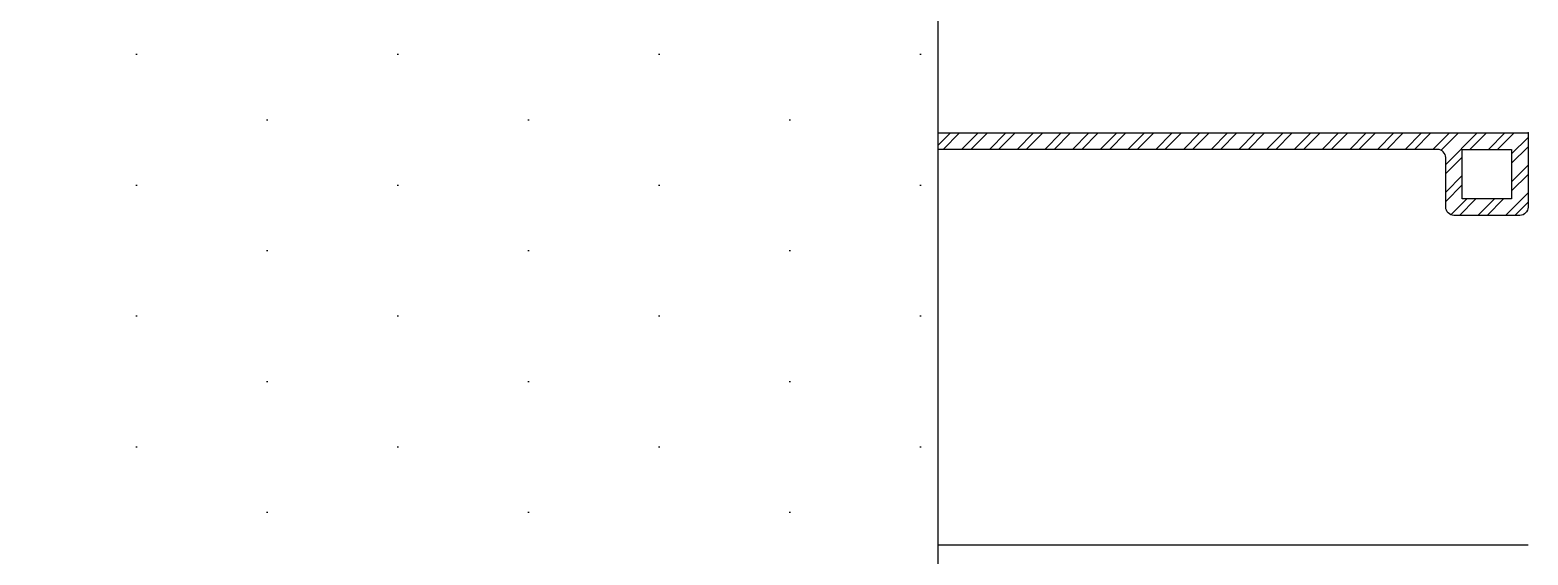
# Model space of a CAD drawing. Header units: millimetres. Extents: x 663313 to 1226001, y 1431724 to 1620898.
# Drawn here: x 772163 to 772344.9, y 1508659.6 to 1508723.3 of the extents above; entities that cross this region are included whole.
import ezdxf

# ---------------------------------------------------------------- set-up
doc = ezdxf.new("R2010")
doc.units = ezdxf.units.MM
doc.set_wipeout_variables(frame=1)
doc.linetypes.add('CENTER', pattern=[50.800000000000004, 31.75, -6.35, 6.35, -6.35])
for name, color, linetype in [('010 - ASPG_FLASHING_HATCH_', 7, 'Continuous'), ('010 - ASPG_FLASHING_MAIN_COLOR_4', 7, 'Continuous'), ('010 - ASPG_FLASHING_WIPEOUT_', 7, 'Continuous'), ('010 - ASPG_FRAMING_CUT_COLOR_4', 7, 'Continuous'), ('010 - ASPG_FRAMING_HATCH_', 7, 'Continuous'), ('010 - ASPG_FRAMING_SUB_COLOR_2', 7, 'Continuous'), ('010 - ASPG_FRAMING_WIPEOUT_', 7, 'Continuous'), ('BOLT & SCREW', 7, 'Continuous')]:
    doc.layers.add(name, color=color, linetype=linetype)
doc.layers.add('010 - ASPG_FRAMING_DEF_SUB', color=7, linetype='Continuous', plot=False)
doc.layers.add('12-GRID', color=7, linetype='CENTER', lineweight=13)

# ---------------------------------------------------------------- blocks, each defined once
blk = doc.blocks.new('*U6326')
at = {"layer": '12-GRID', "color": 7, "linetype": 'CENTER'}
for p, q in [((5.684341886080801e-14, -6.200000000000029), (5.684341886080801e-14, 2.200000000000029)), ((-4.199999999999973, -2), (4.200000000000085, -2))]:
    blk.add_line(p, q, dxfattribs=at)
at = {"layer": 'BOLT & SCREW', "color": 7}
for p, q in [((-0.553537628269381, -1.771128018217196), (-1.767499999999847, -1.558125000000442)), ((-0.4577439635652332, -1.771128018217196), (-0.8837500000000146, -1.558125000000442)), ((-0.2288719817826677, -1.446462371730204), (-0.4418749999998197, -0.2325000000002947)), ((-0.2288719817826677, -1.542256036434869), (-0.4418749999998197, -1.116250000000048)), ((0.2288719817822642, -1.446462371730562), (0.4418749999996946, -0.2324999999999764)), ((0.2288719817822642, -1.542256036434869), (0.4418749999996946, -1.116250000000048)), ((0.4577439635647103, -1.771128018217196), (0.8837499999994917, -1.558125000000442)), ((0.5535376282692559, -1.771128018217196), (1.767500000000001, -1.558125000000124)), ((-0.553537628269381, -2.228871981782805), (-1.767500000000483, -2.441875000000354)), ((-0.4577439635652332, -2.228871981782805), (-0.8837500000000146, -2.441875000000354)), ((-0.2288719817826677, -2.457743963565131), (-0.4418749999998197, -2.883750000000271)), ((-0.2288719817821107, -2.553537628269438), (-0.4418749999998197, -3.767500000000023)), ((0.4418749999996946, -2.883750000000271), (0.2288719817829008, -2.457743963565131)), ((0.2288719817829008, -2.553537628269438), (0.4418749999999732, -3.767500000000023)), ((0.4577439635647103, -2.228871981782805), (0.8837500000001283, -2.441874999999877)), ((0.5535376282692559, -2.228871981782805), (1.767500000000001, -2.441874999999877))]:
    blk.add_line(p, q, dxfattribs=at)
for points in [[(-1.767500000000006, -1.558125000000442), (-0.8837500000001342, -1.558125000000442, 0.4142135623730394), (-0.4418749999998197, -1.116250000000048), (-0.4418749999998197, -0.2325000000002947), (0.4418749999996946, -0.2324999999999764), (0.4418749999996946, -1.116250000000048, 0.4142135623731505), (0.8837500000000089, -1.558125000000442), (1.76750000000012, -1.558125000000124), (1.76750000000012, -2.441874999999877), (0.8837500000000089, -2.441874999999877, 0.414213562373095), (0.4418749999996946, -2.883750000000271), (0.4418749999999732, -3.767500000000023), (-0.4418749999998197, -3.767500000000023), (-0.4418749999998197, -2.883750000000271, 0.4142135623730397), (-0.8837500000001342, -2.441875000000354), (-1.767500000000483, -2.441875000000354)], [(0.2288719817829008, -2.457743963565131, -0.414213562373095), (0.4577439635645909, -2.228871981782805), (0.5535376282692559, -2.228871981782805), (0.5535376282692559, -1.771128018217196), (0.4577439635645909, -1.771128018217196, -0.4142135623730951), (0.228871981782105, -1.542256036434869), (0.228871981782105, -1.446462371730562), (-0.2288719817826677, -1.446462371730204), (-0.2288719817826677, -1.542256036434869, -0.4142135623730951), (-0.4577439635649944, -1.771128018217196), (-0.553537628269381, -1.771128018217196), (-0.553537628269381, -2.228871981782805), (-0.4577439635649944, -2.228871981782805, -0.4142135623730951), (-0.2288719817826677, -2.457743963565131), (-0.2288719817822698, -2.553537628269438), (0.2288719817829008, -2.553537628269438)]]:
    blk.add_lwpolyline(points, format="xyb", close=True, dxfattribs=at)
blk.add_circle((5.684341886080801e-14, -2), 3.5, dxfattribs=at)
blk = doc.blocks.new('000_ASPG_TYP_FILES_20260218-010703_FRAME_EXTR_')
at = {"layer": '010 - ASPG_FRAMING_HATCH_'}
h = blk.add_hatch(dxfattribs=at)
h.set_pattern_fill('ANSI32', scale=0.1, angle=180)
h.set_pattern_definition([(225, (0, 0), (0.6735192090801866, -0.6735192090801868), []), (225, (-0.4490130000000001, 5.498823332255506e-17), (0.6735192090801866, -0.6735192090801868), [])])
edge = h.paths.add_edge_path()
edge.add_line((1.999999996740371, 15.99999999965075), (1.999999996740371, 1.999999999941792))
edge.add_line((1.999999996740371, 1.999999999941792), (39.69999999750871, 1.999999999941792))
edge.add_arc((39.69999999730499, 1.700000000040752), 0.2999999999010399, -3.891028654834372e-08, 89.99999996109239, ccw=False)
edge.add_line((39.99999999720603, 1.699999999837019), (39.99999999720603, 0.2999999996973202))
edge.add_arc((39.69999999750872, 0.2999999996973131), 0.2999999996973131, -90.00000000000142, 1.4210854715202004e-12, ccw=False)
edge.add_line((39.69999999750871, 0), (0.2999999996973202, 0))
edge.add_arc((0.2999999996973273, 0.2999999996973273), 0.2999999996973273, 180.0000000000013, 269.99999999999864, ccw=False)
edge.add_line((0, 0.2999999996973202), (0, 17.69999999989523))
edge.add_arc((0.2999999999301508, 17.70000000012806), 0.2999999999301508, 90.00000004446741, 180.0000000444674, ccw=False)
edge.add_line((0.2999999996973202, 18.00000000005821), (22.5570233851904, 18.00000000005821))
edge.add_arc((22.5570233856712, 18.50000000026317), 0.5000000002049632, 269.9999999449049, 380.2095453190142)
edge.add_arc((26.1699999981368, 19.82999999686102), 3.349999998908497, 182.0637942974167, 200.2095453254992, ccw=False)
edge.add_arc((23.58168000320438, 19.73672835517209), 0.7599999998138507, 2.0637943418387863, 182.0637943418388, ccw=False)
edge.add_arc((26.16999999910358, 19.82999999939922), 1.830000000338361, 182.0637943388468, 447.9362056470717)
edge.add_arc((26.263271644013, 22.41831999551505), 0.7600000000549151, 87.93620564125177, 267.9362056412518, ccw=False)
edge.add_arc((26.16999999863267, 19.8300000075356), 3.349999992334041, 69.79045460402187, 87.9362056313708, ccw=False)
edge.add_arc((27.49999999788272, 23.44297661244421), 0.5000000006038865, 249.7904545688332, 359.9999999442181)
edge.add_line((27.9999999984866, 23.44297661195742), (27.9999999984866, 26.67999999993481))
edge.add_line((27.9999999984866, 26.67999999993481), (28.49999999674037, 27.17999999958556))
edge.add_line((28.49999999674037, 27.17999999958556), (27.9999999984866, 27.67999999970198))
edge.add_line((27.9999999984866, 27.67999999970198), (27.9999999984866, 38.61999999982072))
edge.add_line((27.9999999984866, 38.61999999982072), (28.49999999674037, 39.11999999993714))
edge.add_line((28.49999999674037, 39.11999999993714), (27.9999999984866, 39.62000000005355))
edge.add_line((27.9999999984866, 39.62000000005355), (27.9999999984866, 42.85702338756528))
edge.add_arc((27.49999999787862, 42.85702338707262), 0.5000000006079759, 5.645408219420843e-08, 110.2095454304945)
edge.add_arc((26.16999999884449, 46.46999999186602), 3.349999992147246, 272.0637943651193, 290.20954539329375, ccw=False)
edge.add_arc((26.263271644013, 43.88168000403675), 0.7600000000258301, 92.06379435882718, 272.0637943588272, ccw=False)
edge.add_arc((26.16999999910502, 46.47000000012492), 1.830000000339747, 272.0637943528818, 537.9362056611998)
edge.add_arc((23.58168000320438, 46.56327164435061), 0.7599999998138507, 177.9362056581612, 357.9362056581612, ccw=False)
edge.add_arc((26.16999999825318, 46.47000000263876), 3.349999999025627, 159.7904546748206, 177.9362057022633, ccw=False)
edge.add_arc((22.55702338551316, 47.7999999994954), 0.500000000434755, 339.790454661877, 450.0000000369852)
edge.add_line((22.5570233851904, 48.29999999993015), (0.2999999996973202, 48.29999999993015))
edge.add_arc((0.2999999996973095, 48.59999999962746), 0.2999999996973131, 179.9999999999987, 270.00000000000205, ccw=False)
edge.add_line((0, 48.59999999962747), (0, 59.99999999994179))
edge.add_arc((0.2999999996973202, 59.99999999994179), 0.2999999996973202, 90, 180, ccw=False)
edge.add_line((0.2999999996973202, 60.29999999963911), (4.999999997438863, 60.29999999963911))
edge.add_line((4.999999997438863, 60.29999999963911), (4.999999997438863, 64.99999999959255))
edge.add_arc((5.299999997369017, 64.99999999982538), 0.2999999999301544, 90.0000000444681, 180.0000000444674, ccw=False)
edge.add_line((5.299999997136183, 65.29999999975553), (29.99999999883585, 65.29999999975553))
edge.add_line((29.99999999883585, 65.29999999975553), (29.99999999883585, 63.59999999997672))
edge.add_arc((29.69999999890567, 63.59999999974391), 0.2999999999301721, -89.99999995552861, 4.4463320136856055e-08, ccw=False)
edge.add_line((29.69999999913853, 63.29999999981374), (7.299999997485429, 63.29999999981374))
edge.add_arc((7.29999999771826, 62.99999999988358), 0.2999999999301508, 90.00000004446738, 180.0000000444674)
edge.add_line((6.999999997788109, 62.99999999965075), (6.999999997788109, 58.29999999969732))
edge.add_line((6.999999997788109, 58.29999999969732), (2.300000000162981, 58.29999999969732))
edge.add_arc((2.299999998300336, 57.99999999813735), 0.3000000015599653, 89.99999964426098, 179.999999644261)
edge.add_line((1.999999996740371, 58), (1.999999996740371, 50.60000000003492))
edge.add_arc((2.299999998533172, 50.60000000166475), 0.3000000017928013, 180.000000311273, 270.0000003112706)
edge.add_line((2.300000000162981, 50.29999999987194), (29.69999999913853, 50.29999999987194))
edge.add_arc((29.6999999989348, 49.9999999999709), 0.299999999901047, -3.890897914970992e-08, 89.99999996109108, ccw=False)
edge.add_line((29.99999999883585, 49.99999999976717), (29.99999999883585, 26.67999999993481))
edge.add_line((29.99999999883585, 26.67999999993481), (29.99999999883585, 16.29999999981374))
edge.add_arc((29.6999999989057, 16.2999999995809), 0.2999999999301508, -89.99999995553259, 4.446741286301403e-08, ccw=False)
edge.add_line((29.69999999913853, 15.99999999965075), (1.999999996740371, 15.99999999965075))
at = {"layer": '010 - ASPG_FRAMING_CUT_COLOR_4', "color": 7}
blk.add_lwpolyline([(1.999999996740371, 15.99999999965075), (1.999999996740371, 1.999999999941792), (39.69999999750871, 1.999999999941792, -0.4142135623731089), (39.99999999720603, 1.699999999837019), (39.99999999720603, 0.2999999996973202, -0.4142135623731089), (39.69999999750871, 0), (0.2999999996973202, 0, -0.4142135623730811), (0, 0.2999999996973202), (0, 17.69999999989523, -0.4142135623730951), (0.2999999996973202, 18.00000000005821), (22.5570233851904, 18.00000000005821, 0.5217296884731124), (23.02624112786725, 18.67272727261297, -0.07934163687482358), (22.82217297761235, 19.70935906958766, -1), (24.34118702879641, 19.76409764075652, 2.296345716993233), (26.23590235819574, 21.65881296969019, -1), (26.29064092983026, 23.17782702133991, -0.0793416368716021), (27.32727272447664, 22.9737588702119, 0.5217296884801942), (27.9999999984866, 23.44297661195742), (27.9999999984866, 26.67999999993481), (28.49999999674037, 27.17999999958556), (27.9999999984866, 27.67999999970198), (27.9999999984866, 38.61999999982072), (28.49999999674037, 39.11999999993714), (27.9999999984866, 39.62000000005355), (27.9999999984866, 42.85702338756528, 0.5217296884727316), (27.32727272447664, 43.3262411293108, -0.07934163687522733), (26.29064092983026, 43.122172978241, -1), (26.23590235819574, 44.64118702983251, 2.296345716995783), (24.34118702879641, 46.53590235876618, -1), (22.82217297761235, 46.59064092993503, -0.07934163687201433), (23.02624112786725, 47.62727272690972, 0.5217296884786579), (22.5570233851904, 48.29999999993015), (0.2999999996973202, 48.29999999993015, -0.4142135623731158), (0, 48.59999999962747), (0, 59.99999999994179, -0.414213562373095), (0.2999999996973202, 60.29999999963911), (4.999999997438863, 60.29999999963911), (4.999999997438863, 64.99999999959255, -0.4142135623730879), (5.299999997136183, 65.29999999975553), (29.99999999883585, 65.29999999975553), (29.99999999883585, 63.59999999997672, -0.4142135623730533), (29.69999999913853, 63.29999999981374), (7.299999997485429, 63.29999999981374, 0.4142135623730949), (6.999999997788109, 62.99999999965075), (6.999999997788109, 58.29999999969732), (2.300000000162981, 58.29999999969732, 0.4142135623730948), (1.999999996740371, 58), (1.999999996740371, 50.60000000003492, 0.4142135623730845), (2.300000000162981, 50.29999999987194), (29.69999999913853, 50.29999999987194, -0.4142135623730951), (29.99999999883585, 49.99999999976717), (29.99999999883585, 26.67999999993481), (29.99999999883585, 16.29999999981374, -0.4142135623730951), (29.69999999913853, 15.99999999965075)], format="xyb", close=True, dxfattribs=at)
at = {"color": 7}
for p in [(26.16999999736436, 48.46999999973923), (26.16999999736436, 21.82999999966705)]:
    blk.add_blockref('*U6326', p, dxfattribs=at)
blk = doc.blocks.new('000_ASPG_TYP_FILES_FRAMING_EXTR_BREAKLINE_TYPE_2')
at = {"layer": '010 - ASPG_FRAMING_HATCH_', "transparency": 33554585}
h = blk.add_hatch(dxfattribs=at)
h.set_pattern_fill('ANSI32', scale=0.25)
h.set_pattern_definition([(45, (0, 0), (-1.683798022700467, 1.683798022700467), []), (45, (1.1225325, 0), (-1.683798022700467, 1.683798022700467), [])])
h.paths.add_polyline_path([(131.0000000002328, 91.00000000058208, 0.4142135623730951), (132.0000000003492, 90.00000000046566), (140.0000000002328, 90.00000000046566, 0.4142135623730951), (141.0000000002328, 91.00000000046566), (141.0000000002328, 100.0000000004657), (2.000000000465661, 100.0000000004657), (2.000000000465661, 125.0000000004657), (4.656612873077393e-10, 125.0000000004657), (4.656612873077393e-10, 99.00000000046566, 0.4142135623730951), (1.000000000465661, 98.00000000046566), (63.00000000023283, 98.00000000046566, -0.414213562373093), (64.00000000023283, 97.00000000046566), (64.00000000023277, 3, -0.4142135623730951), (63.00000000023277, 2), (4.655476004700176e-10, 2), (-5.684341886080801e-14, 0), (141.0000000002328, -6.05359673500061e-09), (141.0000000002328, 8.99999999650754, 0.4142135623730951), (140.0000000002328, 9.99999999650754), (132.0000000003492, 9.99999999650754, 0.4142135623730951), (131.0000000002328, 8.999999996391125), (131.0000000002328, 3, -0.4142135623730951), (130.0000000002328, 2), (67.00000000034919, 2, -0.4142135623730951), (66.00000000023277, 3.000000000116415), (66.00000000023283, 97.00000000034925, -0.4142135623730951), (67.00000000034925, 98.00000000046566), (130.0000000002328, 98.00000000046566, -0.414213562373095), (131.0000000002328, 97.00000000046566)])
h.paths.add_polyline_path([(133.0000000002328, 92.00000000372529), (133.0000000002328, 98.00000000046566), (139.0000000004657, 98.00000000046566), (139.0000000004657, 92.00000000372529)], flags=16)
h.paths.add_polyline_path([(133.0000000002328, 7.999999996740371), (139.0000000004656, 7.999999996740371), (139.0000000004656, 2), (133.0000000002328, 2)], flags=16)
at = {"layer": '010 - ASPG_FRAMING_HATCH_'}
h = blk.add_hatch(dxfattribs=at)
h.set_pattern_fill('ANSI37', scale=0.5954980955866349, angle=-90.00000000000001)
h.set_pattern_definition([(314.9999999999999, (1257419.492862034, -519971.6224064051), (1.336931354494228, 1.336931354494224), []), (44.99999999999984, (1257419.492862034, -519971.6224064051), (-1.336931354494223, 1.336931354494228), [])])
edge = h.paths.add_edge_path()
edge.add_ellipse((57.77220869682924, 105.0000000013979), major_axis=(-3.509070088518285e-14, -4.999999999272404), ratio=0.6444816938462435, start_angle=0, end_angle=180)
edge.add_line((57.7722086968293, 110.0000000004666), (62.00000000013239, 110.0000000004666))
edge.add_arc((62.00000000012511, 110.3000000005204), 0.3000000000538421, -89.99999999861039, -1.389609784768862e-09)
edge.add_line((62.30000000017895, 110.3000000005131), (62.30000000017895, 111.0000000004666))
edge.add_line((62.30000000017895, 111.0000000004666), (61.80000000017895, 111.5000000006994))
edge.add_line((61.80000000017895, 111.5000000006994), (62.30000000017895, 112.0000000004666))
edge.add_line((62.3000000001789, 112.0000000004666), (61.8000000001789, 112.5000000006994))
edge.add_line((61.8000000001789, 112.5000000006994), (62.3000000001789, 113.0000000004666))
edge.add_line((62.3000000001789, 113.0000000004666), (61.8000000001789, 113.5000000004666))
edge.add_line((61.8000000001789, 113.5000000004666), (62.3000000001789, 114.0000000004666))
edge.add_line((62.3000000001789, 114.0000000004666), (62.3000000001789, 115.0000000004666))
edge.add_line((62.3000000001789, 115.0000000004666), (63.30000000006248, 115.0000000004666))
edge.add_line((63.30000000006248, 115.0000000004666), (63.80000000006248, 115.5000000004666))
edge.add_line((63.80000000006248, 115.5000000004666), (64.30000000006248, 115.0000000004666))
edge.add_line((64.30000000006248, 115.0000000004666), (64.80000000006248, 115.5000000004666))
edge.add_line((64.80000000006248, 115.5000000004666), (65.30000000006248, 115.0000000004666))
edge.add_line((65.30000000006248, 115.0000000004666), (65.80000000006248, 115.5000000004666))
edge.add_line((65.80000000006248, 115.5000000004666), (66.3000000001789, 115.0000000004666))
edge.add_line((66.3000000001789, 115.0000000004666), (67.00000000013233, 115.0000000004666))
edge.add_arc((67.00000000009595, 115.3000000004331), 0.2999999999665306, -89.99999999305201, 1.528565674358258e-08)
edge.add_line((67.30000000006248, 115.3000000005131), (67.30017822621585, 110.0000000004666))
edge.add_arc((77.20009572428614, 105.0000000011651), 11.09091368921486, 153.2037265686182, 206.7962734313818)
edge.add_line((67.30017822621585, 100.0000000018636), (57.77220869682924, 100.0000000018636))
h = blk.add_hatch(dxfattribs=at)
h.set_pattern_fill('ANSI37', scale=0.5954980955866349, angle=-90.00000000000001)
h.set_pattern_definition([(314.9999999999999, (1257419.192862035, -519973.9224064052), (1.336931354494228, 1.336931354494224), []), (44.99999999999984, (1257419.192862035, -519973.9224064052), (-1.336931354494223, 1.336931354494228), [])])
edge = h.paths.add_edge_path()
edge.add_ellipse((11.52796953045714, 105.0000000013979), major_axis=(-3.510345640540481e-14, -4.999999999272404), ratio=0.6444816938462435, start_angle=180, end_angle=360, ccw=False)
edge.add_line((11.52796953045714, 110.0000000004666), (2.000000001098726, 110.0000000004666))
edge.add_arc((-7.899917496811156, 105.0000000013979), 11.09091368915029, -26.79627343179601, 26.796273430967574, ccw=False)
edge.add_line((2.000000001070532, 100.0000000018636), (11.52796953042895, 100.0000000018636))
h = blk.add_hatch(dxfattribs=at)
h.set_pattern_fill('HONEY', scale=0.238199238234654, angle=-90.00000000000001)
h.set_pattern_definition([(270, (1257419.442484037, -519993.9224064052), (0.6549599250656583, -1.134423872092541), [0.7562825813950264, -1.512565162790053]), (29.99999999999978, (1257419.442484037, -519993.9224064052), (0.6549599293588203, 1.134423869613882), [0.7562825813950257, -1.512565162790051]), (329.9999999999998, (1257419.442484037, -519993.9224064052), (1.309919854424478, -2.478657937293614e-09), [-1.512565162790051, 0.7562825813950254])])
edge = h.paths.add_edge_path()
edge.add_ellipse((11.77759153230824, 105.0000000014043), major_axis=(-3.509070088518285e-14, -4.999999999272404), ratio=0.6444816938462435, start_angle=0, end_angle=360, ccw=False)
h = blk.add_hatch(dxfattribs=at)
h.set_pattern_fill('HONEY', scale=0.238199238234654, angle=-90.00000000000001)
h.set_pattern_definition([(270, (1257419.243240032, -519991.6224064051), (0.6549599250656583, -1.134423872092541), [0.7562825813950264, -1.512565162790053]), (29.99999999999978, (1257419.243240032, -519991.6224064051), (0.6549599293588203, 1.134423869613882), [0.7562825813950257, -1.512565162790051]), (329.9999999999998, (1257419.243240032, -519991.6224064051), (1.309919854424478, -2.478657937293614e-09), [-1.512565162790051, 0.7562825813950254])])
edge = h.paths.add_edge_path()
edge.add_ellipse((57.5225866949782, 105.0000000013979), major_axis=(-3.509070088518285e-14, -4.999999999272404), ratio=0.6444816938462435, start_angle=0, end_angle=360)
at = {"color": 7}
blk.add_point((141.0000000002328, 100.0000000004657), dxfattribs=at)
at = {"layer": '010 - ASPG_FRAMING_CUT_COLOR_4', "color": 7}
blk.add_lwpolyline([(-5.684341886080801e-14, 0), (4.656044438888784e-10, 2), (63.00000000023277, 2, 0.4142135623730951), (64.00000000023277, 3), (64.00000000023283, 97.00000000046566, 0.4142135623730951), (63.00000000023283, 98.00000000046566), (1.000000000465661, 98.00000000046566, -0.4142135623730951), (4.656612873077393e-10, 99.00000000046566), (4.656612873077393e-10, 125.0000000004657), (2.000000000465661, 125.0000000004657), (2.000000000465661, 100.0000000004657), (141.0000000002328, 100.0000000004657), (141.0000000002328, 91.00000000046566, -0.4142135623730951), (140.0000000002328, 90.00000000046566), (132.0000000004657, 90.00000000046566, -0.414213562373095), (131.0000000002328, 91.00000000046566), (131.0000000002328, 97.00000000046566, 0.4142135623730951), (130.0000000002328, 98.00000000046566), (67.00000000046566, 98.00000000046566, 0.4142135623730951), (66.00000000023283, 97.00000000046566), (66.00000000023277, 3, 0.4142135623730951), (67.0000000004656, 2), (130.0000000002328, 2, 0.4142135623730951), (131.0000000002328, 3), (131.0000000002328, 8.99999999650754, -0.414213562373095), (132.0000000004656, 9.99999999650754), (140.0000000002328, 9.99999999650754, -0.4142135623730951), (141.0000000002328, 8.99999999650754), (141.0000000002328, 0)], format="xyb", close=True, dxfattribs=at)
for points in [[(139.0000000004657, 98.00000000046566), (139.0000000004657, 92.00000000372529), (133.0000000002328, 92.00000000372529), (133.0000000002328, 98.00000000046566)], [(139.0000000004656, 2), (139.0000000004656, 7.999999996740371), (133.0000000002328, 7.999999996740371), (133.0000000002328, 2)]]:
    blk.add_lwpolyline(points, close=True, dxfattribs=at)
at = {"layer": '010 - ASPG_FRAMING_DEF_SUB', "color": 7, "transparency": 33554457}
blk.add_line((4.656044438888784e-10, 50.00000000023283), (141.0000000002329, 50.00000000023283), dxfattribs=at)
for points in [[(54.30017822621591, 100.0000000018636), (67.30017822621585, 100.0000000018636), (67.30017822621585, 115.5000000004666), (54.30017822621585, 115.5000000004666)], [(2.000000001070532, 100.0000000018636), (15.00000000107053, 100.0000000018699), (15.00000000107053, 110.0000000006767), (2.000000001070532, 110.0000000006703)]]:
    blk.add_lwpolyline(points, close=True, dxfattribs=at)
at = {"layer": '010 - ASPG_FRAMING_SUB_COLOR_2', "color": 7}
for points in [[(57.5225866949782, 100.0000000018636), (67.30017822621585, 100.0000000018636, -0.2381992382621886), (67.30017822621585, 110.0000000004666), (67.30000000006248, 115.3000000005131, -0.4142135624157165), (67.00000000013233, 115.0000000004666), (66.3000000001789, 115.0000000004666), (65.80000000006248, 115.5000000004666), (65.30000000006248, 115.0000000004666), (64.80000000006248, 115.5000000004666), (64.30000000006248, 115.0000000004666), (63.80000000006248, 115.5000000004666), (63.30000000006248, 115.0000000004666), (62.3000000001789, 115.0000000004666), (62.3000000001789, 114.0000000004666), (61.8000000001789, 113.5000000004666), (62.3000000001789, 113.0000000004666), (61.8000000001789, 112.5000000006994), (62.3000000001789, 112.0000000004666), (61.80000000017895, 111.5000000006994), (62.30000000017895, 111.0000000004666), (62.30000000017895, 110.3000000005131, -0.414213562358888), (62.00000000013239, 110.0000000004666), (57.5225866949782, 110.0000000004666)], [(11.77759153219182, 100.0000000018699), (2.000000001070532, 100.0000000018636, 0.2381992382621886), (2.000000001070532, 110.0000000004666), (11.77759153219182, 110.0000000004729)]]:
    blk.add_lwpolyline(points, format="xyb", dxfattribs=at)
at = {"layer": '010 - ASPG_FRAMING_SUB_COLOR_2', "color": 7, "extrusion": (0, 0, -1)}
blk.add_ellipse((11.77759153230824, 105.0000000014043), major_axis=(-3.509070088518285e-14, -4.999999999272404), ratio=0.6444816938462435, dxfattribs=at)
at = {"layer": '010 - ASPG_FRAMING_SUB_COLOR_2', "color": 7}
blk.add_ellipse((57.5225866949782, 105.0000000013979), major_axis=(-3.509070088518285e-14, -4.999999999272404), ratio=0.6444816938462435, dxfattribs=at)
blk = doc.blocks.new('*U4790')
at = {"color": 7}
blk.add_wipeout([(1370.0000000029759, 4.000000001442004), (60.00000000297587, 4.000000000000227), (60.00000000297587, 69.30000000000041), (1370.0000000029759, 69.30000000144196)], dxfattribs=at).dxf.layer = '010 - ASPG_FRAMING_WIPEOUT_'
at = {"layer": '010 - ASPG_FRAMING_SUB_COLOR_2', "color": 7}
for points in [[(1370.000000002976, 4.000000001441567), (60.00000000297587, 4), (60.00000000297587, 69.3), (1370.000000002976, 69.30000000144157)], [(60.00000000297587, 2.000000000715772), (60.00000000297587, 4), (1370.000000002976, 4.000000001441567), (1370.000000002976, 2.000000002157339)]]:
    blk.add_lwpolyline(points, close=True, dxfattribs=at)
at = {"color": 7, "rotation": 89.99999999999999}
blk.add_blockref('000_ASPG_TYP_FILES_FRAMING_EXTR_BREAKLINE_TYPE_2', (1480, 1.69162106544718e-09), dxfattribs=at)
at = {"color": 7, "xscale": -1}
blk.add_blockref('000_ASPG_TYP_FILES_20260218-010703_FRAME_EXTR_', (1370.000000002976, 4.000000001441567), dxfattribs=at)
blk = doc.blocks.new('W-1-PP18-ST_ENT4_REV00_20260604-235409_LOPF_ASPG_')
at = {"color": 7, "rotation": 270}
blk.add_blockref('*U4790', (24265.99999999977, -11935.00270008505), dxfattribs=at)
blk = doc.blocks.new('*U6318')
at = {"color": 7}
blk.add_wipeout([(0, 69.29999999994743), (1580.297299914814, 69.29999999994743), (1458.9972999150466, -51.99999999999818), (0, -51.99999999999818)], dxfattribs=at).dxf.layer = '010 - ASPG_FLASHING_WIPEOUT_'
at = {"layer": '010 - ASPG_FLASHING_HATCH_'}
h = blk.add_hatch(dxfattribs=at)
h.set_pattern_fill('DOTS', scale=0.2)
h.set_pattern_definition([(0, (0, 0), (7.9375, 15.875), [0, -15.875])])
h.paths.add_polyline_path([(-2.8421709430404e-14, 69.29999999999998), (1580.297299914993, 69.29999999999998), (1458.997299915226, -52.00000000000001), (3.155443620884047e-30, -52.00000000000001)])
at = {"layer": '010 - ASPG_FLASHING_MAIN_COLOR_4', "color": 7}
blk.add_lwpolyline([(-2.8421709430404e-14, 69.29999999999998), (1580.297299914993, 69.29999999999998), (1458.997299915226, -52.00000000000001), (3.155443620884047e-30, -52.00000000000001)], close=True, dxfattribs=at)
blk = doc.blocks.new('W-1-PP18-ST_ENT4_REV00_20260617-033902_ASPG_FLASHING')
at = {"color": 7, "rotation": 270}
blk.add_blockref('*U6318', (24265.99999999977, -11935.00270008529), dxfattribs=at)

msp = doc.modelspace()

# ---------------------------------------------------------------- block references
at = {"color": 7}
msp.add_blockref('W-1-PP18-ST_ENT4_REV00_20260604-235409_LOPF_ASPG_', (747937.9498508666, 1522025.785729408), dxfattribs=at)

# ---------------------------------------------------------------- next in the draw order: block references
msp.add_blockref('W-1-PP18-ST_ENT4_REV00_20260617-033902_ASPG_FLASHING', (747937.9498508666, 1522025.785729408), dxfattribs=at)

doc.saveas('drawing.dxf')
